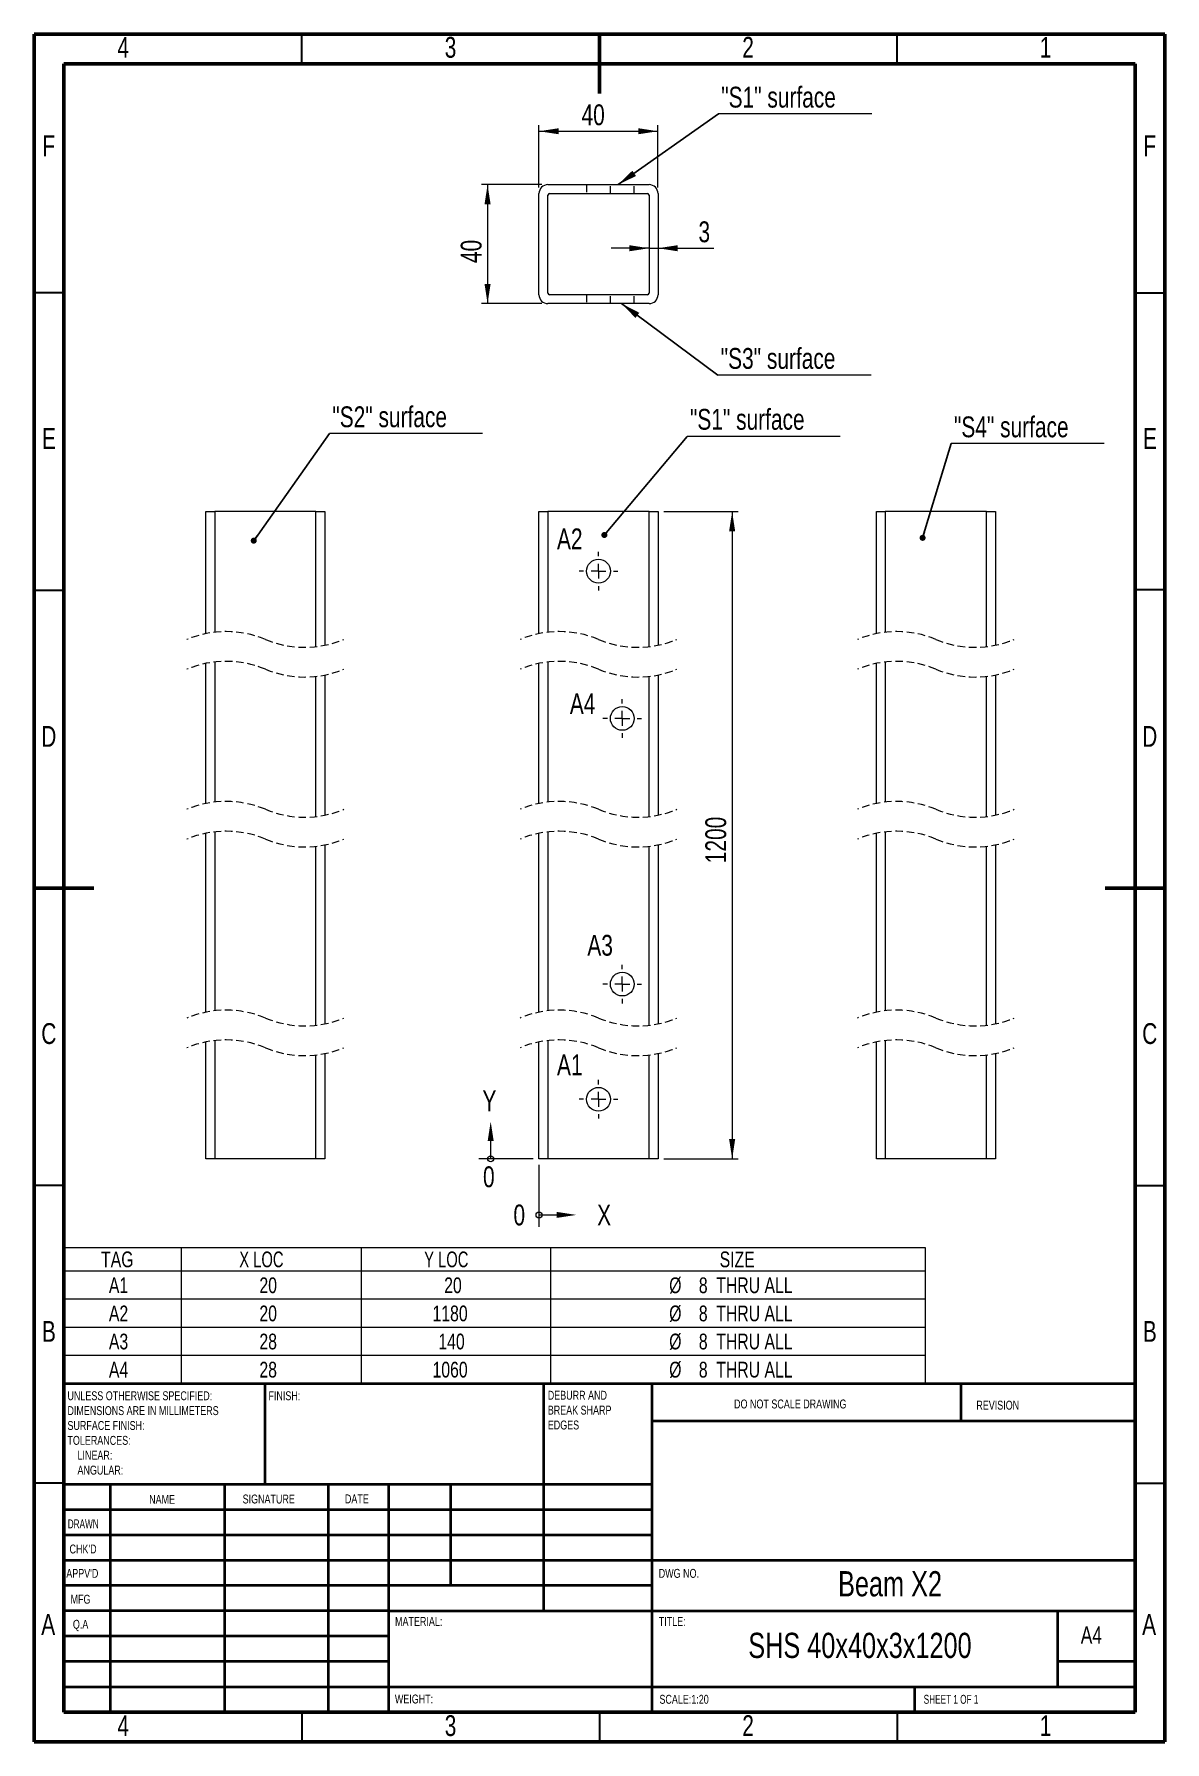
# Model space of a CAD drawing. Header units: millimetres. Extents: x 15 to 205, y 5 to 292.
import ezdxf

# ---------------------------------------------------------------- set-up
doc = ezdxf.new("R2010")
doc.units = ezdxf.units.MM
doc.linetypes.add('HIDDEN', pattern=[1.905, 1.27, -0.635])
doc.styles.add('SLDTEXTSTYLE0', font='TXT', dxfattribs={"width": 0.75})
doc.styles.add('SLDTEXTSTYLE1', font='TXT', dxfattribs={"width": 0.686449})
doc.styles.add('SLDTEXTSTYLE2', font='TXT', dxfattribs={"width": 0.6875})
doc.styles.add('SLDTEXTSTYLE3', font='TXT', dxfattribs={"width": 0.7})
doc.dimstyles.new('SLDDIMSTYLE0', dxfattribs={"dimtxt": 0.18, "dimasz": 1.016, "dimexe": 0, "dimexo": 0.0625, "dimgap": 0, "dimtad": 0, "dimtih": 1, "dimtoh": 1, "dimdec": 0, "dimrnd": 1e-09, "dimzin": 0, "dimdsep": 46, "dimtxsty": 'Standard', "dimblk1": 'DOT', "dimblk2": 'DOT', "dimsah": 1, "dimcen": 0.09, "dimadec": 0, "dimazin": 0, "dimtfac": 1.016, "dimtdec": 0, "dimtofl": 0, "dimtmove": 0, "dimatfit": 3, "dimldrblk": 'DOT', "dimfxl": 1, "dimfrac": 2, "dimtolj": 1, "dimtzin": 0, "dimarcsym": 0})
doc.dimstyles.new('SLDDIMSTYLE1', dxfattribs={"dimtxt": 3.5, "dimasz": 3.302, "dimexe": 0, "dimexo": 0.0625, "dimgap": 0.875, "dimtad": 1, "dimlfac": 2, "dimrnd": 1e-09, "dimzin": 12, "dimdsep": 46, "dimtxsty": 'SLDTEXTSTYLE0', "dimsah": 1, "dimcen": 0.09, "dimadec": 0, "dimazin": 3, "dimtfac": 1, "dimtofl": 0, "dimtmove": 0, "dimatfit": 3, "dimfxl": 1, "dimfrac": 2, "dimtolj": 1, "dimtzin": 12, "dimarcsym": 0})
doc.dimstyles.new('SLDDIMSTYLE2', dxfattribs={"dimtxt": 3.5, "dimasz": 3.302, "dimexe": 0, "dimexo": 0.0625, "dimgap": 0.875, "dimtad": 1, "dimlfac": 2, "dimrnd": 1e-09, "dimzin": 12, "dimdsep": 46, "dimtxsty": 'SLDTEXTSTYLE0', "dimsah": 1, "dimcen": 0.09, "dimadec": 0, "dimazin": 3, "dimtfac": 1, "dimtmove": 0, "dimatfit": 0, "dimfxl": 1, "dimfrac": 2, "dimtolj": 1, "dimtzin": 12, "dimarcsym": 0})
doc.dimstyles.new('SLDDIMSTYLE3', dxfattribs={"dimtxt": 0.18, "dimasz": 3.302, "dimexe": 0, "dimexo": 0.0625, "dimgap": 0, "dimtad": 0, "dimtih": 1, "dimtoh": 1, "dimdec": 0, "dimrnd": 1e-09, "dimzin": 0, "dimdsep": 46, "dimtxsty": 'Standard', "dimsah": 1, "dimcen": 0.09, "dimadec": 0, "dimazin": 0, "dimtfac": 3.302, "dimtdec": 0, "dimtofl": 0, "dimtmove": 0, "dimatfit": 3, "dimfxl": 1, "dimfrac": 2, "dimtolj": 1, "dimtzin": 0, "dimarcsym": 0})

# ---------------------------------------------------------------- blocks, each defined once
blk = doc.blocks.new('SW_NOTE_0')
at = {"color": 0, "linetype": 'Continuous', "lineweight": 0, "char_height": 1.5, "attachment_point": 1, "style": 'SLDTEXTSTYLE0'}
for s, insert in [('UNLESS OTHERWISE SPECIFIED:', (0, 1.93)), ('DIMENSIONS ARE IN MILLIMETERS', (0, -0.57)), ('TOLERANCES:', (0, -5.57)), ('SURFACE FINISH:', (0, -3.07)), ('LINEAR:', (1.69, -8.07)), ('ANGULAR:', (1.69, -10.57))]:
    blk.add_mtext(s, dxfattribs=dict(at, insert=insert))
blk = doc.blocks.new('SW_NOTE_1')
at = {"color": 0, "linetype": 'Continuous', "lineweight": 0, "char_height": 1.5, "attachment_point": 1, "style": 'SLDTEXTSTYLE0'}
for s, insert in [('DEBURR AND', (0, 1.93)), ('BREAK SHARP', (0, -0.57)), ('EDGES', (0, -3.07))]:
    blk.add_mtext(s, dxfattribs=dict(at, insert=insert))
blk = doc.blocks.new('SW_TABLEANNOTATION_0')
at = {"color": 0, "linetype": 'Continuous', "lineweight": 0}
for p, q in [((0, 0), (0, -22.78)), ((144.76, 0), (0, 0)), ((19.68, 0), (19.68, -3.86)), ((49.94, 0), (49.94, -3.86)), ((81.76, 0), (81.76, -3.86)), ((144.76, -22.78), (144.76, 0)), ((0, -3.86), (144.76, -3.86)), ((19.68, -3.86), (19.68, -22.78)), ((49.94, -3.86), (49.94, -22.78)), ((81.76, -3.86), (81.76, -22.78)), ((0, -8.59), (144.76, -8.59)), ((0, -13.32), (144.76, -13.32)), ((0, -18.05), (144.76, -18.05)), ((0, -22.78), (144.76, -22.78))]:
    blk.add_line(p, q, dxfattribs=at)
at = {"color": 0, "linetype": 'Continuous', "lineweight": 0, "attachment_point": 1}
for s, insert, char_height, style in [('TAG', (6.24, -0.62), 2.646, 'SLDTEXTSTYLE0'), ('X LOC', (29.47, -0.62), 2.646, 'SLDTEXTSTYLE3'), ('Y LOC', (60.54, -0.62), 2.646, 'SLDTEXTSTYLE3'), ('SIZE', (110.19, -0.62), 2.646, 'SLDTEXTSTYLE0'), ('A1', (7.56, -4.97), 2.646, 'SLDTEXTSTYLE0'), ('20', (32.85, -4.97), 2.646, 'SLDTEXTSTYLE0'), ('20', (63.9, -4.97), 2.646, 'SLDTEXTSTYLE0'), ('%%c', (101.71, -4.97), 2.646, 'SLDTEXTSTYLE0'), ('8', (106.69, -4.97), 2.65, 'SLDTEXTSTYLE0'), ('THRU ALL', (109.62, -4.97), 2.646, 'SLDTEXTSTYLE0'), ('A2', (7.56, -9.7), 2.646, 'SLDTEXTSTYLE0'), ('20', (32.85, -9.7), 2.646, 'SLDTEXTSTYLE0'), ('1180', (61.94, -9.7), 2.646, 'SLDTEXTSTYLE0'), ('%%c', (101.71, -9.7), 2.646, 'SLDTEXTSTYLE0'), ('8', (106.69, -9.7), 2.65, 'SLDTEXTSTYLE0'), ('THRU ALL', (109.62, -9.7), 2.646, 'SLDTEXTSTYLE0'), ('%%c', (101.71, -14.42), 2.646, 'SLDTEXTSTYLE0'), ('A3', (7.56, -14.42), 2.646, 'SLDTEXTSTYLE0'), ('28', (32.85, -14.42), 2.646, 'SLDTEXTSTYLE0'), ('140', (62.92, -14.42), 2.646, 'SLDTEXTSTYLE0'), ('8', (106.69, -14.42), 2.65, 'SLDTEXTSTYLE0'), ('THRU ALL', (109.62, -14.42), 2.646, 'SLDTEXTSTYLE0'), ('A4', (7.56, -19.15), 2.646, 'SLDTEXTSTYLE0'), ('28', (32.85, -19.15), 2.646, 'SLDTEXTSTYLE0'), ('1060', (61.94, -19.15), 2.646, 'SLDTEXTSTYLE0'), ('%%c', (101.71, -19.15), 2.646, 'SLDTEXTSTYLE0'), ('8', (106.69, -19.15), 2.65, 'SLDTEXTSTYLE0'), ('THRU ALL', (109.62, -19.15), 2.646, 'SLDTEXTSTYLE0')]:
    blk.add_mtext(s, dxfattribs=dict(at, insert=insert, char_height=char_height, style=style))
blk = doc.blocks.new('SW_NOTE_2')
at = {"color": 0, "linetype": 'Continuous', "lineweight": 0}
blk.add_line((25.73, 0), (0, 0), dxfattribs=at)
at = {"color": 0, "linetype": 'Continuous', "lineweight": 0, "insert": (0.46, 4.53), "char_height": 3.5, "attachment_point": 1, "style": 'SLDTEXTSTYLE0'}
blk.add_mtext('"S4" surface', dxfattribs=at)
blk = doc.blocks.new('_DOT')
at = {"color": 0, "linetype": 'ByBlock', "lineweight": -2}
blk.add_line((-0.5, 0), (-1, 0), dxfattribs=at)
at = {"color": 0, "linetype": 'ByBlock', "const_width": 0.5}
blk.add_lwpolyline([(-0.25, 0, 1), (0.25, 0, 1)], format="xyb", close=True, dxfattribs=at)
blk = doc.blocks.new('SW_NOTE_3')
at = {"color": 0, "linetype": 'Continuous', "lineweight": 0}
blk.add_line((25.73, 0), (0, 0), dxfattribs=at)
at = {"color": 0, "linetype": 'Continuous', "lineweight": 0, "insert": (0.49, 4.57), "char_height": 3.5, "attachment_point": 1, "style": 'SLDTEXTSTYLE0'}
blk.add_mtext('"S2" surface', dxfattribs=at)
blk = doc.blocks.new('_D')
at = {"color": 7, "linetype": 'Continuous', "lineweight": 0}
for p, q in [((120.83, 211.75), (133.29, 211.75)), ((132.29, 211.75), (132.29, 102.99)), ((120.83, 102.99), (133.29, 102.99))]:
    blk.add_line(p, q, dxfattribs=at)
for points in [[(132.29, 211.75), (131.78, 208.45), (132.8, 208.45)], [(132.29, 102.99), (132.8, 106.29), (131.78, 106.29)]]:
    blk.add_solid(points, dxfattribs=at)
at = {"color": 7, "linetype": 'Continuous', "lineweight": 0, "insert": (127.78, 152.67), "char_height": 3.5, "attachment_point": 1, "rotation": 90, "style": 'SLDTEXTSTYLE0'}
blk.add_mtext('1200', dxfattribs=at)
blk = doc.blocks.new('SW_NOTE_4')
at = {"color": 0, "linetype": 'Continuous', "lineweight": 0}
blk.add_line((25.73, 0), (0, 0), dxfattribs=at)
at = {"color": 0, "linetype": 'Continuous', "lineweight": 0, "insert": (0.49, 4.62), "char_height": 3.5, "attachment_point": 1, "style": 'SLDTEXTSTYLE0'}
blk.add_mtext('"S1" surface', dxfattribs=at)
blk = doc.blocks.new('SW_CENTERMARKSYMBOL_0')
at = {"color": 0, "linetype": 'Continuous', "lineweight": 0}
for p, q in [((0, 2.5), (0, 3.25)), ((-2.5, 0), (-3.25, 0)), ((0, 0), (-1.25, 0)), ((0, 0), (0, 1.25)), ((0, 0), (0, -1.25)), ((0, 0), (1.25, 0)), ((2.5, 0), (3.25, 0)), ((0, -2.5), (0, -3.25))]:
    blk.add_line(p, q, dxfattribs=at)
blk = doc.blocks.new('SW_CENTERMARKSYMBOL_1')
at = {"color": 0, "linetype": 'Continuous', "lineweight": 0}
for p, q in [((0, 2.5), (0, 3.25)), ((-2.5, 0), (-3.25, 0)), ((0, 0), (-1.25, 0)), ((0, 0), (0, 1.25)), ((0, 0), (0, -1.25)), ((0, 0), (1.25, 0)), ((2.5, 0), (3.25, 0)), ((0, -2.5), (0, -3.25))]:
    blk.add_line(p, q, dxfattribs=at)
blk = doc.blocks.new('SW_CENTERMARKSYMBOL_2')
at = {"color": 0, "linetype": 'Continuous', "lineweight": 0}
for p, q in [((0, 2.5), (0, 3.25)), ((-2.5, 0), (-3.25, 0)), ((0, 0), (-1.25, 0)), ((0, 0), (0, 1.25)), ((0, 0), (0, -1.25)), ((0, 0), (1.25, 0)), ((2.5, 0), (3.25, 0)), ((0, -2.5), (0, -3.25))]:
    blk.add_line(p, q, dxfattribs=at)
blk = doc.blocks.new('SW_CENTERMARKSYMBOL_3')
at = {"color": 0, "linetype": 'Continuous', "lineweight": 0}
for p, q in [((0, 2.5), (0, 3.25)), ((-2.5, 0), (-3.25, 0)), ((0, 0), (-1.25, 0)), ((0, 0), (0, 1.25)), ((0, 0), (0, -1.25)), ((0, 0), (1.25, 0)), ((2.5, 0), (3.25, 0)), ((0, -2.5), (0, -3.25))]:
    blk.add_line(p, q, dxfattribs=at)
blk = doc.blocks.new('SW_DATUMORIGIN_0')
at = {"color": 0, "linetype": 'Continuous', "lineweight": 0}
for p, q in [((-8.12, 1), (-8.12, 3.97)), ((-1, 1), (-10.12, 1)), ((0, 0), (0, -10.43)), ((0, -8.43), (2.97, -8.43))]:
    blk.add_line(p, q, dxfattribs=at)
for centre in [(-8.12, 1), (0, -8.43)]:
    blk.add_circle(centre, 0.5, dxfattribs=at)
for points in [[(-8.12, 7.27), (-8.63, 3.97), (-7.61, 3.97)], [(6.27, -8.43), (2.97, -7.92), (2.97, -8.93)]]:
    blk.add_solid(points, dxfattribs=at)
at = {"color": 0, "linetype": 'Continuous', "lineweight": 0, "char_height": 3.5, "attachment_point": 1, "style": 'SLDTEXTSTYLE0'}
for s, insert in [('Y', (-9.5, 12.5)), ('0', (-9.41, -0.27)), ('0', (-4.29, -6.69)), ('X', (9.77, -6.69))]:
    blk.add_mtext(s, dxfattribs=dict(at, insert=insert))
blk = doc.blocks.new('_D_1')
at = {"color": 7, "linetype": 'Continuous', "lineweight": 0}
for p, q in [((100.33, 266.71), (90.19, 266.71)), ((91.19, 266.71), (91.19, 246.71)), ((100.33, 246.71), (90.19, 246.71))]:
    blk.add_line(p, q, dxfattribs=at)
for points in [[(91.19, 266.71), (90.68, 263.41), (91.7, 263.41)], [(91.19, 246.71), (91.7, 250.01), (90.68, 250.01)]]:
    blk.add_solid(points, dxfattribs=at)
at = {"color": 7, "linetype": 'Continuous', "lineweight": 0, "insert": (86.68, 253.53), "char_height": 3.5, "attachment_point": 1, "rotation": 90, "style": 'SLDTEXTSTYLE0'}
blk.add_mtext('40', dxfattribs=at)
blk = doc.blocks.new('_D_2')
at = {"color": 7, "linetype": 'Continuous', "lineweight": 0}
for p, q in [((99.83, 266.21), (99.83, 276.68)), ((99.83, 275.68), (119.83, 275.68)), ((119.83, 266.21), (119.83, 276.68))]:
    blk.add_line(p, q, dxfattribs=at)
for points in [[(99.83, 275.68), (103.14, 275.18), (103.14, 276.19)], [(119.83, 275.68), (116.53, 276.19), (116.53, 275.18)]]:
    blk.add_solid(points, dxfattribs=at)
at = {"color": 7, "linetype": 'Continuous', "lineweight": 0, "insert": (106.98, 280.2), "char_height": 3.5, "attachment_point": 1, "style": 'SLDTEXTSTYLE0'}
blk.add_mtext('40', dxfattribs=at)
blk = doc.blocks.new('_D_3')
at = {"color": 7, "linetype": 'Continuous', "lineweight": 0}
for p, q in [((118.33, 256.02), (111.98, 256.02)), ((118.33, 256.02), (119.83, 256.02)), ((119.83, 256.02), (129.21, 256.02))]:
    blk.add_line(p, q, dxfattribs=at)
for points in [[(118.33, 256.02), (115.03, 256.53), (115.03, 255.51)], [(119.83, 256.02), (123.14, 255.51), (123.14, 256.53)]]:
    blk.add_solid(points, dxfattribs=at)
at = {"color": 7, "linetype": 'Continuous', "lineweight": 0, "insert": (126.63, 260.53), "char_height": 3.5, "attachment_point": 1, "style": 'SLDTEXTSTYLE0'}
blk.add_mtext('3', dxfattribs=at)
blk = doc.blocks.new('SW_NOTE_5')
at = {"color": 0, "linetype": 'Continuous', "lineweight": 0}
blk.add_line((25.73, 0), (0, 0), dxfattribs=at)
at = {"color": 0, "linetype": 'Continuous', "lineweight": 0, "insert": (0.43, 4.57), "char_height": 3.5, "attachment_point": 1, "style": 'SLDTEXTSTYLE0'}
blk.add_mtext('"S1" surface', dxfattribs=at)
blk = doc.blocks.new('SW_NOTE_6')
at = {"color": 0, "linetype": 'Continuous', "lineweight": 0}
blk.add_line((25.73, 0), (0, 0), dxfattribs=at)
at = {"color": 0, "linetype": 'Continuous', "lineweight": 0, "insert": (0.47, 4.58), "char_height": 3.5, "attachment_point": 1, "style": 'SLDTEXTSTYLE0'}
blk.add_mtext('"S3" surface', dxfattribs=at)

msp = doc.modelspace()

# ---------------------------------------------------------------- linework, layer by layer
at = {"color": 7, "linetype": 'Continuous', "lineweight": 60}
for p, q in [((205, 292), (15, 292)), ((15, 292), (15, 5)), ((110, 282), (110, 292)), ((205, 5), (205, 292)), ((20, 287), (200, 287)), ((20, 10), (20, 287)), ((200, 287), (200, 10)), ((15, 148.5), (25, 148.5)), ((195, 148.5), (205, 148.5)), ((20, 10), (200, 10)), ((15, 5), (205, 5))]:
    msp.add_line(p, q, dxfattribs=at)
at = {"color": 7, "linetype": 'Continuous', "lineweight": 30}
for p, q in [((60, 287), (60, 292)), ((160, 287), (160, 292)), ((20, 248.5), (15, 248.5)), ((200, 248.5), (205, 248.5)), ((20, 198.5), (15, 198.5)), ((200, 198.6509), (205, 198.6509)), ((20, 98.5), (15, 98.5)), ((200, 98.5), (205, 98.5)), ((20, 48.5), (15, 48.5)), ((200, 48.5), (205, 48.5)), ((60, 10), (60, 5)), ((110, 10), (110, 5)), ((160, 10), (160, 5))]:
    msp.add_line(p, q, dxfattribs=at)
at = {"color": 7, "linetype": 'Continuous', "lineweight": 15}
for p, q in [((99.8335, 248.208), (99.8335, 265.208)), ((101.3335, 266.708), (118.3335, 266.708)), ((101.3335, 248.458), (101.3335, 264.958)), ((101.5835, 265.208), (118.0835, 265.208)), ((118.3335, 264.958), (118.3335, 248.458)), ((119.8335, 265.208), (119.8335, 248.208)), ((118.0835, 248.208), (101.5835, 248.208)), ((118.3335, 246.708), (101.3335, 246.708)), ((43.8549, 191.2489), (43.8549, 211.7528)), ((43.8549, 211.7528), (45.3549, 211.7528)), ((45.3549, 211.7528), (45.3549, 191.4852)), ((62.3549, 211.7528), (45.3549, 211.7528)), ((62.3549, 189.0644), (62.3549, 211.7528)), ((62.3549, 211.7528), (63.8549, 211.7528)), ((63.8549, 211.7528), (63.8549, 189.3007)), ((99.8335, 191.2489), (99.8335, 211.7528)), ((99.8335, 211.7528), (101.3335, 211.7528)), ((101.3335, 211.7528), (101.3335, 191.4852)), ((118.3335, 211.7528), (101.3335, 211.7528)), ((118.3335, 189.0644), (118.3335, 211.7528)), ((118.3335, 211.7528), (119.8335, 211.7528)), ((119.8335, 211.7528), (119.8335, 189.3007)), ((156.5271, 191.2489), (156.5271, 211.7528)), ((156.5271, 211.7528), (158.0271, 211.7528)), ((158.0271, 211.7528), (158.0271, 191.4852)), ((175.0271, 211.7528), (158.0271, 211.7528)), ((175.0271, 189.0644), (175.0271, 211.7528)), ((175.0271, 211.7528), (176.5271, 211.7528)), ((176.5271, 211.7528), (176.5271, 189.3007)), ((43.8549, 162.6964), (43.8549, 186.2489)), ((45.3549, 186.4852), (45.3549, 162.9327)), ((62.3549, 160.5119), (62.3549, 184.0644)), ((63.8549, 184.3007), (63.8549, 160.7482)), ((99.8335, 162.6964), (99.8335, 186.2489)), ((101.3335, 186.4852), (101.3335, 162.9327)), ((118.3335, 160.5119), (118.3335, 184.0644)), ((119.8335, 184.3007), (119.8335, 160.7482)), ((156.5271, 162.6964), (156.5271, 186.2489)), ((158.0271, 186.4852), (158.0271, 162.9327)), ((175.0271, 160.5119), (175.0271, 184.0644)), ((176.5271, 184.3007), (176.5271, 160.7482)), ((45.3549, 157.9327), (45.3549, 127.8603)), ((101.3335, 157.9327), (101.3335, 127.8603)), ((158.0271, 157.9327), (158.0271, 127.8603)), ((43.8549, 127.624), (43.8549, 157.6964)), ((62.3549, 125.4395), (62.3549, 155.5119)), ((63.8549, 155.7482), (63.8549, 125.6758)), ((99.8335, 127.624), (99.8335, 157.6964)), ((118.3335, 125.4395), (118.3335, 155.5119)), ((119.8335, 155.7482), (119.8335, 125.6758)), ((156.5271, 127.624), (156.5271, 157.6964)), ((175.0271, 125.4395), (175.0271, 155.5119)), ((176.5271, 155.7482), (176.5271, 125.6758)), ((43.8549, 102.9859), (43.8549, 122.624)), ((45.3549, 122.8603), (45.3549, 102.9859)), ((63.8549, 120.6758), (63.8549, 102.9859)), ((99.8335, 102.9859), (99.8335, 122.624)), ((101.3335, 122.8603), (101.3335, 102.9859)), ((119.8335, 120.6758), (119.8335, 102.9859)), ((156.5271, 102.9859), (156.5271, 122.624)), ((158.0271, 122.8603), (158.0271, 102.9859)), ((176.5271, 120.6758), (176.5271, 102.9859)), ((62.3549, 102.9859), (62.3549, 120.4395)), ((118.3335, 102.9859), (118.3335, 120.4395)), ((175.0271, 102.9859), (175.0271, 120.4395)), ((45.3549, 102.9859), (43.8549, 102.9859)), ((62.3549, 102.9859), (45.3549, 102.9859)), ((63.8549, 102.9859), (62.3549, 102.9859)), ((101.3335, 102.9859), (99.8335, 102.9859)), ((118.3335, 102.9859), (101.3335, 102.9859)), ((119.8335, 102.9859), (118.3335, 102.9859)), ((158.0271, 102.9859), (156.5271, 102.9859)), ((175.0271, 102.9859), (158.0271, 102.9859)), ((176.5271, 102.9859), (175.0271, 102.9859))]:
    msp.add_line(p, q, dxfattribs=at)
at = {"color": 7, "linetype": 'HIDDEN', "lineweight": 0}
for p, q in [((107.8335, 266.708), (107.8335, 265.208)), ((111.8335, 265.208), (111.8335, 266.708)), ((115.8335, 265.208), (115.8335, 266.708)), ((107.8335, 248.208), (107.8335, 246.708)), ((111.8335, 246.708), (111.8335, 248.208)), ((115.8335, 246.708), (115.8335, 248.208))]:
    msp.add_line(p, q, dxfattribs=at)
at = {"color": 7, "linetype": 'Continuous', "lineweight": 40}
for p, q in [((20, 65.25), (200, 65.25)), ((20, 65.25), (20, 10)), ((53.8, 48.25), (53.8, 65.25)), ((100.6, 65.25), (100.6, 27)), ((118.8, 65.25), (118.8, 10)), ((170.8, 58.875), (170.8, 65.25)), ((200, 58.875), (118.8, 58.875)), ((118.8, 48.25), (20, 48.25)), ((27.8, 48.25), (27.8, 10)), ((46.991, 48.25), (46.991, 10)), ((64.3989, 48.25), (64.3989, 10)), ((74.6, 10), (74.6, 48.25)), ((85, 31.25), (85, 48.25)), ((118.8, 44), (20, 44)), ((118.8, 39.75), (20, 39.75)), ((200, 35.5), (20, 35.5)), ((118.8, 31.25), (20, 31.25)), ((74.6, 27), (20, 27)), ((74.6, 27), (200, 27)), ((187, 14.25), (187, 27)), ((74.6, 22.7499), (20, 22.7499)), ((74.6, 18.5), (20, 18.5)), ((200, 18.5), (187, 18.5)), ((20, 14.25), (200, 14.25)), ((163, 10), (163, 14.25))]:
    msp.add_line(p, q, dxfattribs=at)
at = {"color": 7, "linetype": 'Continuous', "lineweight": 15}
for centre in [(109.8336, 201.7527), (113.8335, 176.9992), (113.8335, 132.3493), (109.8335, 112.9859)]:
    msp.add_circle(centre, 2, dxfattribs=at)
for centre, radius, start, end in [((101.3335, 265.208), 1.5, 90, 180), ((101.5835, 264.958), 0.25, 90, 180), ((118.0835, 264.958), 0.25, 0, 90), ((118.3335, 265.208), 1.5, 0, 90), ((101.3335, 248.208), 1.5, 180, 270), ((101.5835, 248.458), 0.25, 180, 270), ((118.0835, 248.458), 0.25, 270, 0), ((118.3335, 248.208), 1.5, 270, 0)]:
    msp.add_arc(centre, radius, start, end, dxfattribs=at)
at = {"color": 7, "linetype": 'HIDDEN', "lineweight": 0}
for centre, start, end in [((47.2674, 174.4648), 67.380135, 112.619865), ((60.4424, 206.0848), 247.380135, 292.619865), ((103.246, 174.4648), 67.380135, 112.619865), ((116.421, 206.0848), 247.380135, 292.619865), ((159.9396, 174.4648), 67.380135, 112.619865), ((173.1146, 206.0848), 247.380135, 292.619865), ((47.2674, 169.4648), 67.380135, 112.619865), ((103.246, 169.4648), 67.380135, 112.619865), ((159.9396, 169.4648), 67.380135, 112.619865), ((60.4424, 201.0848), 247.380135, 292.619865), ((116.421, 201.0848), 247.380135, 292.619865), ((173.1146, 201.0848), 247.380135, 292.619865), ((47.2674, 145.9123), 67.380135, 112.619865), ((60.4424, 177.5323), 247.380135, 292.619865), ((103.246, 145.9123), 67.380135, 112.619865), ((116.421, 177.5323), 247.380135, 292.619865), ((159.9396, 145.9123), 67.380135, 112.619865), ((173.1146, 177.5323), 247.380135, 292.619865), ((47.2674, 140.9123), 67.380135, 112.619865), ((103.246, 140.9123), 67.380135, 112.619865), ((159.9396, 140.9123), 67.380135, 112.619865), ((60.4424, 172.5323), 247.380135, 292.619865), ((116.421, 172.5323), 247.380135, 292.619865), ((173.1146, 172.5323), 247.380135, 292.619865), ((47.2674, 110.8399), 67.380135, 112.619865), ((60.4424, 142.4599), 247.380135, 292.619865), ((103.246, 110.8399), 67.380135, 112.619865), ((116.421, 142.4599), 247.380135, 292.619865), ((159.9396, 110.8399), 67.380135, 112.619865), ((173.1146, 142.4599), 247.380135, 292.619865), ((47.2674, 105.8399), 67.380135, 112.619865), ((60.4424, 137.4599), 247.380135, 292.619865), ((103.246, 105.8399), 67.380135, 112.619865), ((116.421, 137.4599), 247.380135, 292.619865), ((159.9396, 105.8399), 67.380135, 112.619865), ((173.1146, 137.4599), 247.380135, 292.619865)]:
    msp.add_arc(centre, 17.1275, start, end, dxfattribs=at)

# ---------------------------------------------------------------- block references
at = {"color": 7, "linetype": 'Continuous', "lineweight": 0}
for name, p in [('SW_NOTE_5', (130.0195, 278.5912)), ('SW_NOTE_6', (129.9014, 234.6715)), ('SW_NOTE_3', (64.6122, 224.8722)), ('SW_NOTE_4', (124.7066, 224.3999)), ('SW_NOTE_2', (169.0986, 223.2193)), ('SW_CENTERMARKSYMBOL_1', (109.8335, 201.7527)), ('SW_CENTERMARKSYMBOL_2', (113.8335, 176.9992)), ('SW_CENTERMARKSYMBOL_3', (113.8335, 132.3493)), ('SW_CENTERMARKSYMBOL_0', (109.8335, 112.9859)), ('SW_DATUMORIGIN_0', (99.8335, 101.9859)), ('SW_TABLEANNOTATION_0', (20, 88.0265)), ('SW_NOTE_0', (20.5937, 61.9874)), ('SW_NOTE_1', (101.3092, 62.0695))]:
    msp.add_blockref(name, p, dxfattribs=at)

# ---------------------------------------------------------------- texts
for s, insert, char_height, attachment_point, style in [('4', (29.9648, 291.5383), 3.5, 2, 'SLDTEXTSTYLE0'), ('3', (84.9648, 291.5383), 3.5, 2, 'SLDTEXTSTYLE0'), ('2', (134.9648, 291.5383), 3.5, 2, 'SLDTEXTSTYLE0'), ('1', (184.9648, 291.5383), 3.5, 2, 'SLDTEXTSTYLE0'), ('F', (17.4635, 274.9793), 3.5, 2, 'SLDTEXTSTYLE0'), ('F', (202.4635, 274.9793), 3.5, 2, 'SLDTEXTSTYLE0'), ('E', (17.5061, 225.7883), 3.5, 2, 'SLDTEXTSTYLE0'), ('E', (202.5061, 225.7883), 3.5, 2, 'SLDTEXTSTYLE0'), ('A2', (102.8554, 208.9246), 3.5, 1, 'SLDTEXTSTYLE0'), ('A4', (105.0159, 181.2279), 3.5, 1, 'SLDTEXTSTYLE0'), ('D', (17.4599, 175.7293), 3.5, 2, 'SLDTEXTSTYLE0'), ('D', (202.4599, 175.7293), 3.5, 2, 'SLDTEXTSTYLE0'), ('A3', (107.959, 140.6249), 3.5, 1, 'SLDTEXTSTYLE0'), ('C', (17.4635, 125.7883), 3.5, 2, 'SLDTEXTSTYLE0'), ('C', (202.4635, 125.7883), 3.5, 2, 'SLDTEXTSTYLE0'), ('A1', (102.8554, 120.5256), 3.5, 1, 'SLDTEXTSTYLE0'), ('B', (17.4733, 75.7293), 3.5, 2, 'SLDTEXTSTYLE0'), ('B', (202.4733, 75.7293), 3.5, 2, 'SLDTEXTSTYLE0'), ('FINISH:', (54.3713, 63.9193), 1.5, 1, 'SLDTEXTSTYLE0'), ('DO NOT SCALE DRAWING', (132.6146, 62.533), 1.5, 1, 'SLDTEXTSTYLE0'), ('REVISION', (173.3276, 62.3349), 1.5, 1, 'SLDTEXTSTYLE0'), ('NAME', (34.3222, 46.5015), 1.5, 1, 'SLDTEXTSTYLE0'), ('SIGNATURE', (50.0336, 46.5618), 1.5, 1, 'SLDTEXTSTYLE0'), ('DATE', (67.2147, 46.5762), 1.5, 1, 'SLDTEXTSTYLE0'), ('DRAWN', (20.6434, 42.3848), 1.5, 1, 'SLDTEXTSTYLE1'), ("CHK'D", (20.9392, 38.1619), 1.5, 1, 'SLDTEXTSTYLE0'), ("APPV'D", (20.4017, 34.0659), 1.5, 1, 'SLDTEXTSTYLE0'), ('DWG NO.', (119.953, 34.0659), 1.5, 1, 'SLDTEXTSTYLE0'), ('Beam X2', (158.8227, 33.6858), 4.23333, 2, 'SLDTEXTSTYLE0'), ('MFG', (21.124, 29.7158), 1.5, 1, 'SLDTEXTSTYLE0'), ('A', (17.3602, 26.4793), 3.5, 2, 'SLDTEXTSTYLE0'), ('MATERIAL:', (75.6459, 25.9861), 1.5, 1, 'SLDTEXTSTYLE0'), ('TITLE:', (119.953, 25.9861), 1.5, 1, 'SLDTEXTSTYLE0'), ('A', (202.3602, 26.4793), 3.5, 2, 'SLDTEXTSTYLE0'), ('Q.A', (21.509, 25.5047), 1.5, 1, 'SLDTEXTSTYLE0'), ('SHS 40x40x3x1200', (153.7653, 23.3277), 4.233333, 2, 'SLDTEXTSTYLE0'), ('A4', (190.8712, 24.4064), 2.91042, 1, 'SLDTEXTSTYLE0'), ('WEIGHT:', (75.6178, 12.9493), 1.4986, 1, 'SLDTEXTSTYLE0'), ('SCALE:1:20', (120.074, 12.9001), 1.5, 1, 'SLDTEXTSTYLE0'), ('SHEET 1 OF 1', (164.4783, 12.9001), 1.5, 1, 'SLDTEXTSTYLE2'), ('4', (29.9648, 9.4793), 3.5, 2, 'SLDTEXTSTYLE0'), ('3', (84.9648, 9.4793), 3.5, 2, 'SLDTEXTSTYLE0'), ('2', (134.9648, 9.4793), 3.5, 2, 'SLDTEXTSTYLE0'), ('1', (184.9648, 9.4793), 3.5, 2, 'SLDTEXTSTYLE0')]:
    msp.add_mtext(s, dxfattribs=dict(at, insert=insert, char_height=char_height, attachment_point=attachment_point, style=style))

# ---------------------------------------------------------------- dimensions: what is measured, and where the dimension line sits
for base, p1, p2, picture, middle in [((119.8335, 275.6837), (99.8335, 265.208), (119.8335, 265.208), '_D_2', (109.5705, 275.6837)), ((119.8335, 256.0214), (118.3335, 248.458), (119.8335, 248.208), '_D_3', (127.9183, 256.0214))]:
    dim = msp.add_linear_dim(base=base, p1=p1, p2=p2, dimstyle='SLDDIMSTYLE2', dxfattribs=at)
    dim.commit()
    dim.dimension.update_dxf_attribs({"geometry": picture, "text_midpoint": middle, "dimtype": 160})
dim = msp.add_linear_dim(base=(91.1878, 246.708), p1=(101.3335, 266.708), p2=(101.3335, 246.708), angle=90, dimstyle='SLDDIMSTYLE2', dxfattribs=at)
dim.commit()
dim.dimension.update_dxf_attribs({"geometry": '_D_1', "text_midpoint": (91.1878, 256.115), "dimtype": 160})
dim = msp.add_linear_dim(base=(132.2921, 102.9859), p1=(119.8335, 211.7527), p2=(119.8335, 102.9859), angle=90, text='1200', dimstyle='SLDDIMSTYLE1', dxfattribs=at)
dim.commit()
dim.dimension.update_dxf_attribs({"geometry": '_D', "text_midpoint": (132.2921, 157.8383), "dimtype": 160})

# ---------------------------------------------------------------- leaders
for points, dimstyle in [([(113.1284, 266.708), (130.0195, 278.5912)], 'SLDDIMSTYLE3'), ([(113.7214, 246.708), (129.9014, 234.6715)], 'SLDDIMSTYLE3'), ([(51.899, 206.872), (64.6122, 224.8722)], 'SLDDIMSTYLE0'), ([(110.8211, 207.827), (124.7066, 224.3999)], 'SLDDIMSTYLE0'), ([(164.2999, 207.3495), (169.0986, 223.2193)], 'SLDDIMSTYLE0')]:
    msp.add_leader(points, dimstyle=dimstyle, dxfattribs=at)

doc.saveas('drawing.dxf')
